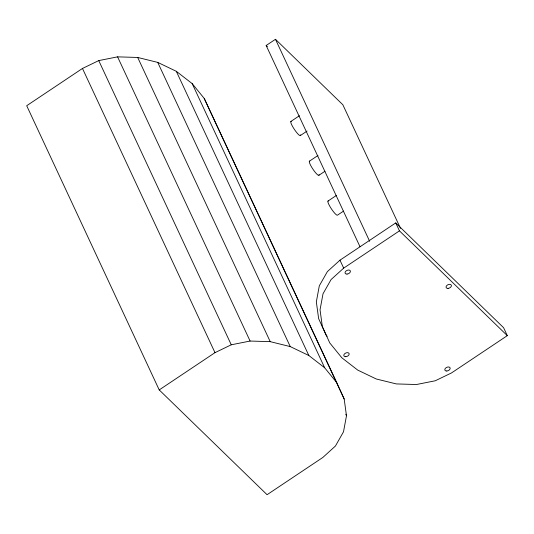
<?xml version="1.0" encoding="UTF-8"?>
<svg xmlns="http://www.w3.org/2000/svg" width="534" height="534" viewBox="0 0 534 534"><rect width="100%" height="100%" fill="white"/><g stroke="black" fill="none" stroke-linecap="round" stroke-linejoin="round"><path stroke-width="0.8" d="M346.486 415.752L343.502 431.799L335.439 446.024L322.843 457.451L267.073 494.711L159.219 389.92L26.7 105.725L82.47 68.459L98.743 60.602L117.58 56.851L137.699 57.458L157.73 62.391L176.307 71.302L192.167 83.598L204.222 98.43L336.74 382.624L344.176 398.985L346.486 415.752L345.778 414.244M507.3 335.652L399.452 230.862L343.682 268.121L331.08 279.556L323.017 293.773L320.04 309.82L322.342 326.594L329.778 342.948L341.833 357.78L357.693 370.075L376.27 378.986L396.301 383.919L416.42 384.527L435.257 380.775L451.53 372.919L507.3 335.652L503.595 327.709L395.741 222.912L339.971 260.171L327.375 271.606L319.312 285.823L316.335 301.87L318.638 318.644L326.074 334.998L327.122 336.293M360.023 246.775L266.166 45.497L275.464 39.289L342.868 104.784L400.52 228.412M290.803 121.498L299.434 115.731M300.455 135.489L307.09 131.05M309.333 161.248L317.964 155.481M318.985 175.239L324.959 171.247M327.923 201.104L336.553 195.337M343.549 211.104L337.575 215.095A8.524 1.549 56.3 0 1 331.227 208.607A8.524 1.549 56.3 0 1 328.317 200.971M159.219 389.92L214.988 352.654L231.262 344.797L250.099 341.046L270.224 341.653L290.249 346.586L308.832 355.497L324.685 367.793L336.74 382.624M266.166 45.497L267.36 46.658M395.741 222.912L399.452 230.862M275.464 39.289L369.668 241.315M339.971 260.171L343.682 268.121M344.176 398.985L204.222 98.43M192.167 83.598L324.685 367.793M176.307 71.302L308.832 355.497M157.73 62.391L290.249 346.586M137.699 57.458L270.224 341.653M117.58 56.851L250.099 341.046M98.743 60.602L231.262 344.797M82.47 68.459L214.988 352.654M300.522 134.882A8.524 1.549 56.3 0 1 294.735 129.929A8.524 1.549 56.3 0 1 291.197 121.365M319.052 174.625A8.524 1.549 56.3 0 1 313.264 169.678A8.524 1.549 56.3 0 1 309.733 161.114M446.798 371.01A2.844 1.809 -25 0 0 450.082 367.826A2.844 1.809 -25 0 0 445.583 368.126A2.844 1.809 -25 0 0 446.798 371.01M345.792 356.699A2.844 1.809 -25 0 0 349.076 353.515A2.844 1.809 -25 0 0 344.577 353.815A2.844 1.809 -25 0 0 345.792 356.699M448.039 288.387A2.844 1.809 -25 0 0 451.323 285.203A2.844 1.809 -25 0 0 446.825 285.503A2.844 1.809 -25 0 0 448.039 288.387M347.033 274.076A2.844 1.809 -25 0 0 350.317 270.892A2.844 1.809 -25 0 0 345.818 271.192A2.844 1.809 -25 0 0 347.033 274.076"/></g></svg>
